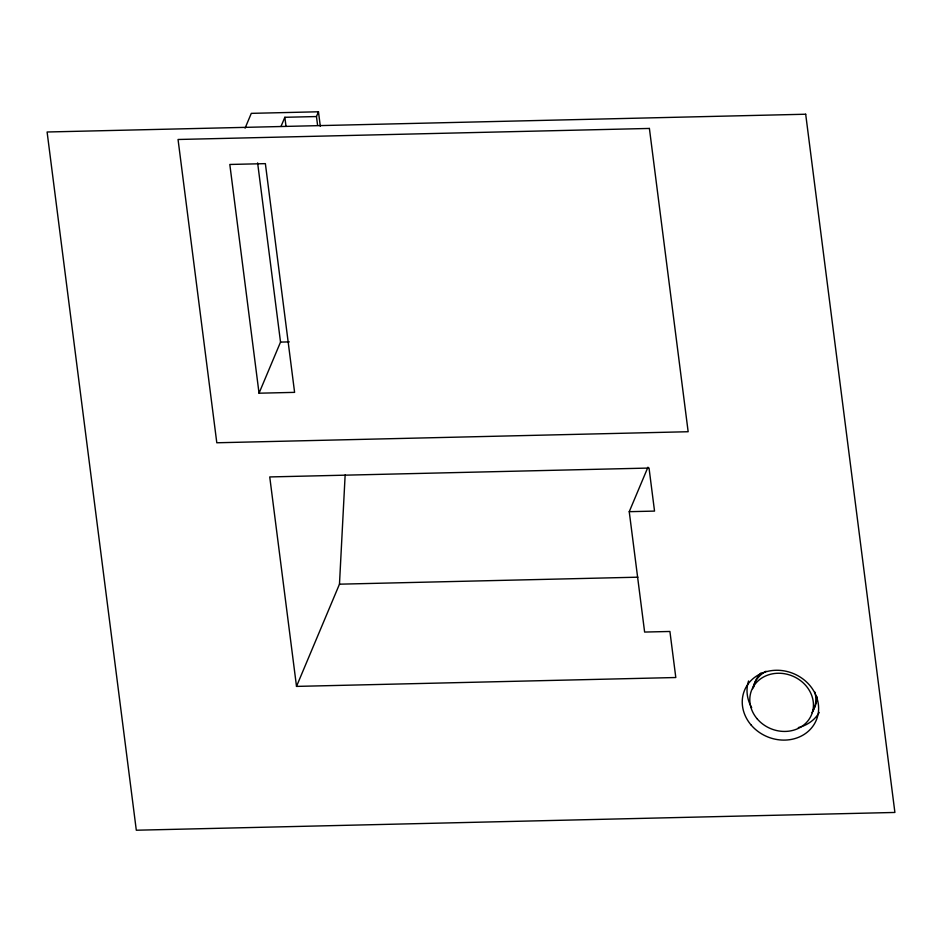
<?xml version="1.0" encoding="UTF-8"?>
<svg xmlns="http://www.w3.org/2000/svg" width="942" height="942" viewBox="0 0 942 942"><rect width="100%" height="100%" fill="white"/><g stroke="black" fill="none" stroke-linecap="round" stroke-linejoin="round"><path stroke-width="1.41" d="M647.955 467.197L629.244 511.683L644.622 632.058L669.915 631.47L675.803 677.522L296.506 686.4L339.473 584.181L345.149 474.945M245.085 128.147L251.302 113.358L318.467 111.78L320.327 126.346M281.01 126.428L284.849 117.291L316.465 116.549L318.467 111.78M259.038 393.203L229.813 164.461L265.373 163.637L294.599 392.367L259.038 393.203L280.528 342.099L257.625 162.895M280.528 342.099L289.288 341.887M629.244 511.683L654.537 511.094L649.038 468.056L269.742 476.935L296.506 686.4M339.473 584.181L637.911 577.187M316.465 116.549L317.584 125.298M284.849 117.291L285.968 126.04M819.222 712.493A38.858 34.183 22.8 0 1 798.333 727.589M751.692 707.689A38.858 34.183 22.8 0 1 748.56 680.972M817.032 696.821A32.381 28.484 22.8 0 1 812.593 710.892M753.694 687.107A32.381 28.484 22.8 0 1 761.042 672.941M814.842 692.064A32.381 28.484 22.8 0 1 812.075 712.682M752.729 688.708A32.381 28.484 22.8 0 1 766.034 671.246M805.693 114.229L47.1 131.998L136.307 830.22L894.9 812.451L805.693 114.229M649.403 128.442L178.05 139.487L216.801 442.775L688.155 431.73L649.403 128.442M750.904 724.775A38.858 34.183 22.8 0 0 816.172 720.43A38.858 34.183 22.8 0 0 774.206 670.351A38.858 34.183 22.8 0 0 750.904 724.775M757.027 718.675A32.381 28.484 22.8 0 0 811.403 715.049A32.381 28.484 22.8 0 0 776.443 673.318A32.381 28.484 22.8 0 0 757.027 718.675"/></g></svg>
